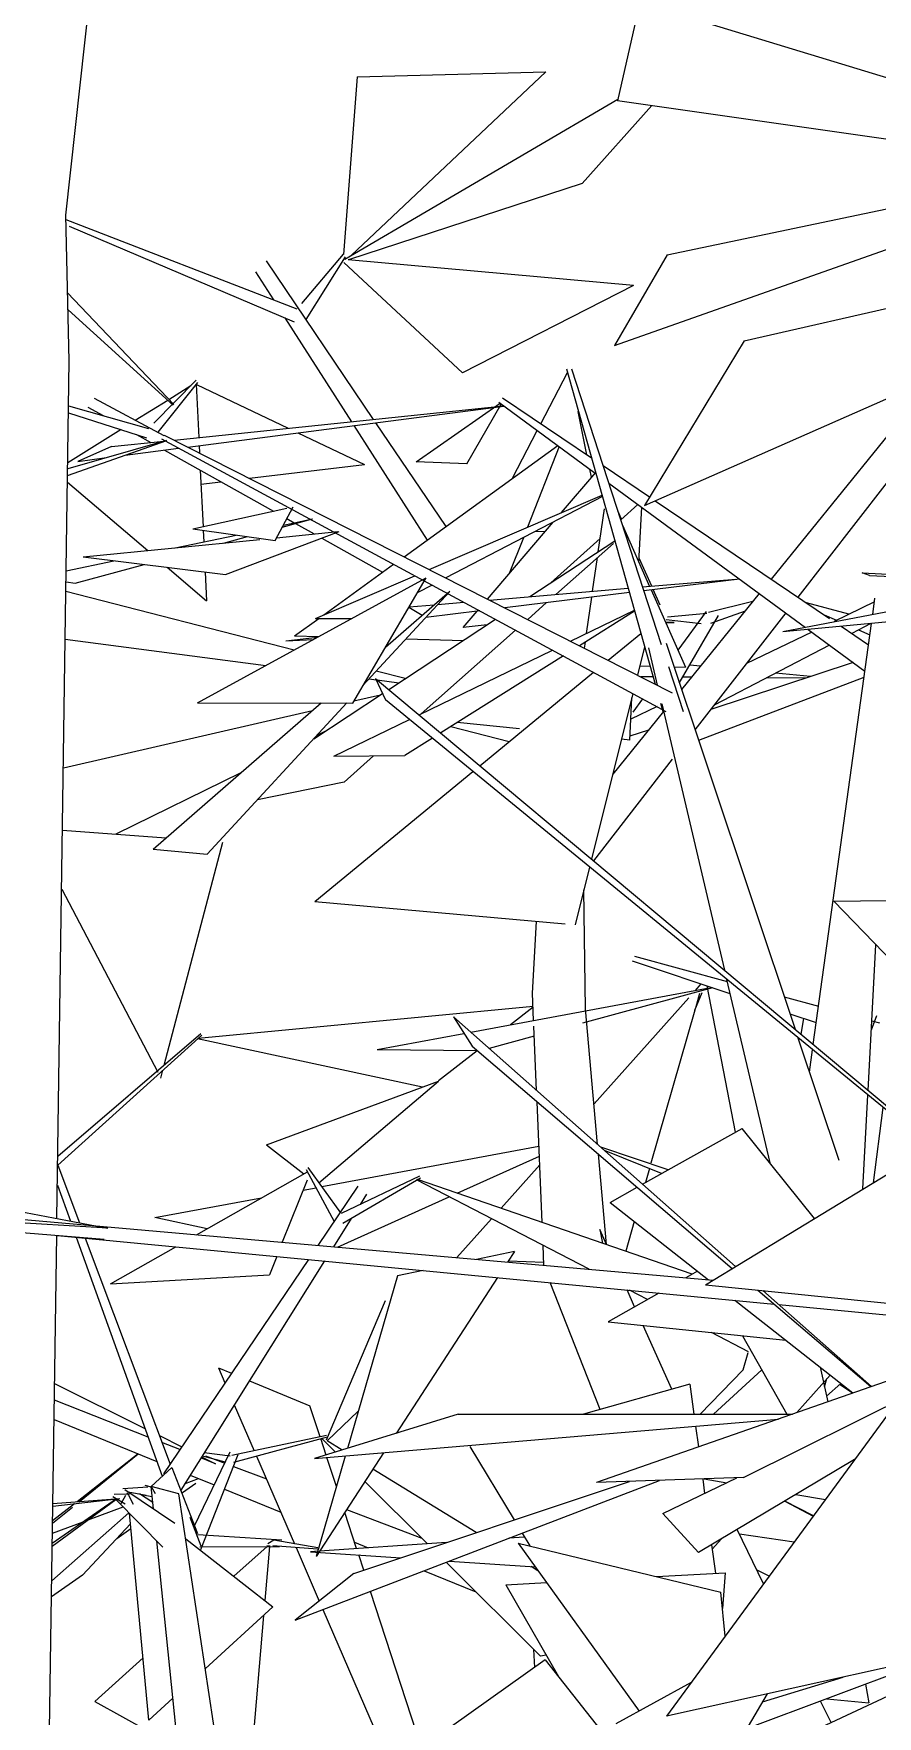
# Model space of a CAD drawing. Header units: millimetres. Extents: x 78096 to 288885, y -20632 to 149556.
# Drawn here: x 250809.6 to 250983.4, y 95134.9 to 95481.7 of the extents above; entities that cross this region are included whole.
import ezdxf

# ---------------------------------------------------------------- set-up
doc = ezdxf.new("R2010")
doc.units = ezdxf.units.MM
doc.layers.add('G-IMPT', color=8, linetype='Continuous', lineweight=9)
doc.layers.add('L-PLNT', color=71, linetype='Continuous', lineweight=9)

# ---------------------------------------------------------------- blocks, each defined once
blk = doc.blocks.new('ZZ-V - Tree Broadleaf 1 - 3dtree rotund SIMPLU-4826059-TOMH A-A')
at = {"layer": 'G-IMPT'}
for p, q in [((25237.97, 95488.13), (25233.41, 95467.91)), ((25237.97, 95488.13), (25365.17, 95449.37)), ((25364.47, 95449.1), (25233.41, 95467.91)), ((25232.78, 95417.47), (25333.39, 95453.01)), ((25243.62, 95436.12), (25329.36, 95454.14)), ((25238.91, 95384.48), (25375.16, 95444.53)), ((25259.44, 95418.41), (25374.68, 95444.73)), ((25243.62, 95436.12), (25232.78, 95417.47)), ((25259.44, 95418.41), (25238.91, 95384.48)), ((25183.53, 95348.84), (25298.59, 95252.56)), ((25183.53, 95348.84), (25185.56, 95344.46)), ((25298.04, 95252.23), (25185.56, 95344.46)), ((25277.93, 95302.94), (25310.3, 95303.37)), ((25277.93, 95302.94), (25350.76, 95227.47)), ((25199.62, 95279.07), (25203.41, 95273.03)), ((25199.62, 95279.07), (25257.7, 95227.67)), ((25203.41, 95273.03), (25257.03, 95227.26)), ((25238.55, 95244.62), (25259.09, 95256.11)), ((25251.49, 95223.89), (25306.29, 95257.25)), ((25273.93, 95237.55), (25259.09, 95256.11)), ((25093.87, 95242.09), (25125.82, 95236.01)), ((25231.84, 95240.86), (25237.43, 95243.99)), ((25049.54, 95239.74), (25127.63, 95233.26)), ((25128.4, 95235.52), (25049.73, 95240.29)), ((25097.75, 95238.48), (25253.05, 95224.84)), ((25231.84, 95240.86), (25252.15, 95224.92)), ((25125.92, 95235.99), (25128.4, 95235.52)), ((25118.04, 95234.05), (25265.65, 95219.9)), ((25251.49, 95223.89), (25336.14, 95215.34)), ((25257.54, 95220.68), (25281.86, 95201.59)), ((25262.26, 95222.8), (25285.58, 95202.89)), ((25263.33, 95222.69), (25285.67, 95202.92)), ((25266.58, 95219.82), (25319.45, 95214.75)), ((25323.78, 95216.26), (25229.05, 95183.1)), ((25259.31, 95184.13), (25323.78, 95216.26)), ((25248.3, 95203.4), (25226.38, 95197.21)), ((25248.3, 95203.4), (25249.13, 95197.22)), ((25200.53, 95197.19), (25170.97, 95188.05)), ((25200.53, 95197.19), (25269.43, 95197.23)), ((25290.51, 95199.13), (25243.47, 95134.99)), ((25170.97, 95188.05), (25266.51, 95196.21)), ((25249.46, 95194.76), (25250.04, 95190.45)), ((25202.94, 95190.58), (25212.09, 95175.41)), ((25282.23, 95187.84), (25250.04, 95168.67)), ((25166.98, 95154.74), (25242.03, 95183.54)), ((25179.06, 95164.4), (25235.82, 95183.33)), ((25259.31, 95184.13), (25229.05, 95183.1)), ((25242.72, 95176.72), (25257.99, 95184.09)), ((25250.93, 95183.85), (25251.33, 95180.87)), ((25251.22, 95183.86), (25255.87, 95183.06)), ((25270.14, 95180.64), (25276.2, 95179.61)), ((25242.72, 95176.72), (25250.04, 95168.67)), ((25213.74, 95172.69), (25215.32, 95170.06)), ((25212.9, 95170.65), (25237.81, 95136)), ((25212.9, 95170.65), (25254.69, 95160.55)), ((25252.75, 95170.28), (25253.53, 95164.42)), ((25179.06, 95164.4), (25166.98, 95154.74)), ((25210.37, 95162.03), (25218.76, 95162.49)), ((25210.37, 95162.03), (25221.25, 95143.12)), ((25241.43, 95163.75), (25255.57, 95164.54)), ((25255.57, 95164.54), (25255.02, 95157.15)), ((25255.57, 95151.48), (25254.69, 95160.55)), ((25307.58, 95149.15), (25243.47, 95134.99)), ((25264.63, 95127.67), (25308.52, 95148.28)), ((25218.5, 95146.6), (25178.48, 95118.12)), ((25218.5, 95146.6), (25237.28, 95122.79)), ((25300.47, 95147.58), (25259.94, 95132.35)), ((25248.55, 95141.91), (25233.06, 95133.38)), ((25263.24, 95137.91), (25279.84, 95143.02)), ((25264.22, 95139.57), (25244.1, 95105.65))]:
    blk.add_line(p, q, dxfattribs=at)
blk = doc.blocks.new('ZZ-V - Tree Broadleaf 2 - 3dtree rotund SIMPLU-4826084-TOMH A-A')
at = {"layer": 'G-IMPT'}
for p, q in [((25217.6, 95401.34), (25223.1, 95411.92)), ((25222.89, 95412.65), (25241.13, 95347.68)), ((25223.91, 95412.68), (25242.39, 95355.84)), ((25142.02, 95397.97), (25209.95, 95405)), ((25144.88, 95396.52), (25209.99, 95404.97)), ((25191.92, 95393.49), (25209.19, 95405.56)), ((25202.33, 95393.05), (25209.44, 95405.38)), ((25208.93, 95405.75), (25228.77, 95391.17)), ((25209.66, 95406.7), (25228.05, 95394.29)), ((25227.09, 95394.94), (25225.28, 95403.85)), ((25120.1, 95390.66), (25140.52, 95397.87)), ((25140.46, 95397.91), (25120.12, 95392.04)), ((25129.12, 95396.64), (25139.95, 95397.76)), ((25139.43, 95398.19), (25243.36, 95342.06)), ((25140.01, 95398.99), (25244.66, 95345.89)), ((25211.76, 95390.1), (25216.86, 95399.92)), ((25129.12, 95396.64), (25122.23, 95393.58)), ((25122.23, 95393.58), (25128.14, 95394.35)), ((25131.96, 95394.85), (25142.97, 95396.28)), ((25189.41, 95373.92), (25221.06, 95396.84)), ((25221.37, 95396.61), (25214.84, 95380.01)), ((25202.33, 95393.05), (25191.92, 95393.49)), ((25221.81, 95383.02), (25228.89, 95391.3)), ((25228.03, 95390.3), (25227.69, 95391.96)), ((25230.41, 95392.7), (25239.98, 95386.24)), ((25231.57, 95389.11), (25272.1, 95359.34)), ((25145.92, 95379.64), (25165.28, 95383.95)), ((25162.87, 95377.29), (25166.56, 95384.23)), ((25194.59, 95371.3), (25230.2, 95386.63)), ((25230.28, 95386.33), (25198.03, 95369.55)), ((25229.41, 95374.96), (25230.67, 95383.78)), ((25234.04, 95381.52), (25237.57, 95384.71)), ((25237.77, 95372.82), (25238.36, 95384.13)), ((25241.13, 95385.46), (25277.06, 95361.2)), ((25164.33, 95380.02), (25170.57, 95381.71)), ((25164.55, 95380.45), (25170.57, 95381.71)), ((25206.59, 95365.2), (25220.13, 95381.05)), ((25234.2, 95381.67), (25233.44, 95383.38)), ((25234.41, 95380.4), (25240, 95367.81)), ((25123.32, 95373.88), (25159.67, 95377.49)), ((25142.28, 95375.76), (25154.83, 95378.4)), ((25145.92, 95379.64), (25162.87, 95377.29)), ((25152.21, 95376.75), (25157.14, 95378.08)), ((25152.61, 95370.26), (25176.06, 95379.12)), ((25163.16, 95377.84), (25175.78, 95379.09)), ((25213.98, 95377.85), (25211.07, 95370.44)), ((25215.35, 95365.7), (25232.84, 95377.21)), ((25218.49, 95379.13), (25216.33, 95379.07)), ((25219.62, 95368.51), (25229.8, 95377.7)), ((25123.32, 95373.88), (25152.61, 95370.26)), ((25220.7, 95366.16), (25232.52, 95376.64)), ((25228.26, 95366.81), (25229.24, 95373.73)), ((25240.42, 95367.85), (25237.82, 95373.64)), ((25119.82, 95371.03), (25129.63, 95373.1)), ((25121.65, 95368.48), (25135.87, 95372.33)), ((25171.16, 95361.2), (25191.61, 95370.01)), ((25172.85, 95361.93), (25187.25, 95372.36)), ((25119.78, 95368.73), (25121.65, 95368.48)), ((25146.87, 95343.82), (25193.8, 95369.49)), ((25178.84, 95343.77), (25193.95, 95369.58)), ((25180.95, 95347.38), (25198.87, 95366.79)), ((25185.59, 95355.29), (25198.83, 95366.81)), ((25195.19, 95368.07), (25192.13, 95366.48)), ((25207.02, 95364.99), (25235.58, 95367.43)), ((25235.83, 95366.54), (25210.15, 95363.4)), ((25238.54, 95367.69), (25257.77, 95369.33)), ((25258.52, 95369.32), (25238.79, 95366.91)), ((25240.32, 95367.09), (25247.4, 95351.17)), ((25242.18, 95363.94), (25240.74, 95367.14)), ((25190.42, 95363.55), (25193.12, 95361.85)), ((25190.43, 95363.57), (25195.62, 95364.02)), ((25196.38, 95364.08), (25201.73, 95364.54)), ((25214.88, 95361), (25218.77, 95364.46)), ((25223.72, 95356.51), (25236.86, 95362.9)), ((25227.02, 95358.12), (25228.09, 95365.6)), ((25285.94, 95361.99), (25286.41, 95365.4)), ((25166.87, 95357.6), (25171.84, 95361.2)), ((25171.16, 95361.2), (25178.61, 95361.19)), ((25186.25, 95346.56), (25208.24, 95361.03)), ((25205, 95362.77), (25193.92, 95361.42)), ((25201.57, 95359.32), (25204.46, 95362.71)), ((25206.5, 95359.88), (25201.57, 95359.32)), ((25236.91, 95362.71), (25225.56, 95355.58)), ((25273.69, 95273.39), (25285.69, 95360.17)), ((25279.47, 95359.58), (25285.08, 95355.79)), ((25166.87, 95357.6), (25171.82, 95357.47)), ((25189.83, 95356.99), (25201.63, 95356.68)), ((25192.9, 95341.53), (25212.38, 95358.79)), ((25226.59, 95355.06), (25226.77, 95356.34)), ((25231.47, 95352.58), (25238.2, 95358.12)), ((25243.37, 95356.09), (25269.94, 95276.53)), ((25272.64, 95358.94), (25284.33, 95350.35)), ((25192.5, 95341.34), (25219.97, 95354.69)), ((25222.22, 95353.48), (25196.97, 95337.6)), ((25238.97, 95355.36), (25237.51, 95349.52)), ((25239.75, 95355.17), (25241.56, 95347.46)), ((25205.04, 95330.84), (25228.46, 95350.11)), ((25237.99, 95351.45), (25240.09, 95351.39)), ((25243.87, 95351.29), (25246.89, 95342.03)), ((25244.99, 95351.24), (25247.4, 95351.17)), ((25170.83, 95336.42), (25184.98, 95345.72)), ((25236.56, 95345.73), (25228.03, 95311.6)), ((25137.72, 95313.68), (25172.34, 95343.78)), ((25146.87, 95343.82), (25178.84, 95343.77)), ((25148.82, 95312.59), (25177.62, 95343.78)), ((25235.89, 95336.15), (25236.33, 95344.81)), ((25242.24, 95343.71), (25242.72, 95342)), ((25242.48, 95343.58), (25255.42, 95288.69)), ((25174.95, 95332.81), (25190.53, 95340.38)), ((25213.19, 95338.44), (25200.37, 95339.74)), ((25195.25, 95336.52), (25189.55, 95332.93)), ((25235.89, 95336.15), (25234.21, 95336.32)), ((25174.95, 95332.81), (25189.55, 95332.93)), ((25177.04, 95327.48), (25183.14, 95332.88)), ((25171.03, 95302.86), (25203.61, 95329.66)), ((25177.04, 95327.48), (25159.2, 95323.83)), ((25119.05, 95317.54), (25140.36, 95315.98)), ((25140.02, 95269.14), (25152.09, 95315.12)), ((25137.72, 95313.68), (25148.82, 95312.59)), ((25227.62, 95309.97), (25224.65, 95298.07)), ((25118.88, 95305.38), (25138.66, 95267.68)), ((25171.03, 95302.86), (25222.61, 95298.25)), ((25285, 95263.93), (25286.59, 95293.97)), ((25236.37, 95290.67), (25256.55, 95283.89)), ((25236.87, 95291.57), (25255.96, 95286.39)), ((25255.86, 95286.81), (25264.77, 95249)), ((25203.14, 95275.95), (25252.23, 95285.06)), ((25252.97, 95285.09), (25226.16, 95277.82)), ((25228.55, 95261.14), (25248.08, 95283.04)), ((25249.28, 95280.5), (25250.79, 95284.12)), ((25249.41, 95284.53), (25250.61, 95285.88)), ((25250.3, 95283.89), (25249.44, 95280.89)), ((25251.8, 95285.49), (25257.63, 95255.3)), ((25267.72, 95283.2), (25274.78, 95281.28)), ((25215.98, 95281.26), (25146.97, 95274.63)), ((25215.99, 95281.09), (25211.36, 95277.48)), ((25249.31, 95280.44), (25240.27, 95248.91)), ((25268.87, 95279.75), (25274.32, 95277.92)), ((25271.18, 95275.5), (25271.79, 95278.77)), ((25286.73, 95279.34), (25285.65, 95276.34)), ((25285.76, 95278.3), (25287.34, 95277.87)), ((25147.77, 95275.35), (25118.06, 95248.56)), ((25147.56, 95275.6), (25118.09, 95250.35)), ((25193.24, 95264.63), (25146.84, 95274.57)), ((25183.9, 95272.39), (25201.74, 95275.69)), ((25216.24, 95275.13), (25206.93, 95272.6)), ((25270.53, 95274.78), (25278.96, 95249.53)), ((25183.9, 95272.39), (25204.39, 95272.19)), ((25204.48, 95272.11), (25196.5, 95265.9)), ((25272.9, 95267.68), (25273.54, 95272.31)), ((25139.31, 95266.44), (25139.75, 95268.12)), ((25161.08, 95252.72), (25196.5, 95265.85)), ((25171.88, 95244.9), (25196.5, 95265.85)), ((25283.92, 95243.63), (25284.95, 95262.96)), ((25288.02, 95260.44), (25286.04, 95244.92)), ((25161.08, 95252.72), (25168.76, 95246.76)), ((25118.06, 95248.5), (25122.52, 95236.64)), ((25209.39, 95239.65), (25217.35, 95248.58)), ((25146.68, 95234.18), (25169.5, 95247.18)), ((25169.42, 95245.47), (25164.32, 95232.63)), ((25169.27, 95247.61), (25175, 95236.95)), ((25169.6, 95248.05), (25176.34, 95238.73)), ((25192.59, 95246.29), (25176.46, 95238.58)), ((25192.83, 95245.86), (25176.77, 95236.49)), ((25227.53, 95227.08), (25191.99, 95245.48)), ((25248.74, 95226.07), (25192.21, 95245.58)), ((25239.96, 95247.83), (25239.13, 95244.94)), ((25118, 95244.4), (25120.67, 95236.99)), ((25179.91, 95244.22), (25171.65, 95231.99)), ((25181.69, 95242.56), (25180.35, 95240.44)), ((25178.52, 95237.52), (25174.87, 95231.7)), ((25200.31, 95229.47), (25207.45, 95237.48)), ((25236.84, 95236.94), (25235.07, 95230.79)), ((25121.85, 95233.69), (25139.58, 95184.41)), ((25123.69, 95233.51), (25141.21, 95186.91)), ((25128.97, 95224.09), (25142.37, 95231.72)), ((25169.7, 95229.1), (25139.86, 95184.92)), ((25173.04, 95228.78), (25143.4, 95181.57)), ((25163.17, 95229.73), (25161.67, 95225.96)), ((25212.18, 95230.76), (25204.31, 95229.12)), ((25212.18, 95230.76), (25210.75, 95228.55)), ((25210.9, 95228.79), (25218.19, 95228.57)), ((25128.97, 95224.09), (25161.67, 95225.96)), ((25188.08, 95225.74), (25177.75, 95190.14)), ((25208.67, 95225.37), (25187.78, 95193.25)), ((25193.33, 95226.84), (25188.08, 95225.74)), ((25239.56, 95220.85), (25235.87, 95222.76)), ((25185.54, 95220.54), (25173.34, 95191.83)), ((25260.36, 95210.08), (25252.75, 95214.02)), ((25259.12, 95213.36), (25268.29, 95197.23)), ((25259.23, 95206.34), (25260.31, 95209.9)), ((25275.11, 95206.88), (25276.67, 95199.77)), ((25117.42, 95203.55), (25136.03, 95194.27)), ((25250.39, 95197.22), (25259.23, 95206.34)), ((25263.11, 95206.34), (25253.17, 95197.22)), ((25277.16, 95205.28), (25270.29, 95197.54)), ((25276, 95202.83), (25276.51, 95204.55)), ((25136.67, 95192.48), (25117.37, 95200.07)), ((25179.98, 95197.85), (25173.57, 95191.69)), ((25139, 95192.79), (25143.62, 95190.48)), ((25143.23, 95189.9), (25139.54, 95191.35)), ((25146.23, 95174.23), (25153.62, 95189.44)), ((25173.44, 95192.82), (25153.93, 95188.69)), ((25173.6, 95192.49), (25154.27, 95187.28)), ((25175.29, 95189.38), (25172.41, 95192.25)), ((25176.64, 95189.8), (25173.56, 95191.7)), ((25141.55, 95186.25), (25137.31, 95182.29)), ((25141.55, 95186.25), (25146.86, 95172.59)), ((25147.54, 95169.32), (25155.22, 95188.9)), ((25150.57, 95187.01), (25147.56, 95188.2)), ((25147.71, 95188.44), (25150.57, 95187.01)), ((25147.85, 95188.66), (25152.63, 95187.39)), ((25148.25, 95189.3), (25153.59, 95188.66)), ((25185.19, 95189.27), (25171.28, 95167.88)), ((25177.3, 95188.59), (25171.28, 95167.88)), ((25136.01, 95182.59), (25137.32, 95182.21)), ((25194.25, 95170.49), (25181.35, 95183.35)), ((25204.25, 95172.8), (25183, 95185.89)), ((25116.93, 95170), (25130.06, 95179.61)), ((25116.94, 95170.63), (25130.16, 95179.8)), ((25117.05, 95178.26), (25130.88, 95179.82)), ((25117.06, 95178.8), (25130.86, 95179.83)), ((25129.44, 95180.23), (25131.94, 95178.73)), ((25129.66, 95180.74), (25132.85, 95180.82)), ((25130.06, 95179.62), (25139.72, 95169.83)), ((25132.01, 95180.46), (25131.07, 95178.72)), ((25131.47, 95181.86), (25136.66, 95182.21)), ((25131.9, 95181.67), (25142.22, 95174.74)), ((25132.3, 95181), (25132.41, 95180.87)), ((25132.41, 95180.87), (25132.63, 95180.49)), ((25132.55, 95181.23), (25136.27, 95180.53)), ((25132.63, 95180.49), (25133.64, 95178.67)), ((25134.89, 95180.84), (25137.65, 95179.08)), ((25137.54, 95180.15), (25135.6, 95180.54)), ((25137.79, 95177.72), (25137.31, 95182.29)), ((25143.04, 95180.82), (25137.31, 95182.29)), ((25137.31, 95182.29), (25138.17, 95180.84)), ((25151.04, 95127.6), (25143.04, 95180.82)), ((25116.83, 95162.85), (25132.74, 95176.9)), ((25136.86, 95134.15), (25132.85, 95176.79)), ((25145.31, 95176), (25147.53, 95170.08)), ((25123.14, 95164.01), (25133.06, 95174.62)), ((25164.26, 95171.24), (25146.91, 95172.37)), ((25142.84, 95128.69), (25138.47, 95171.1)), ((25144.44, 95171.5), (25162.41, 95157.51)), ((25147.33, 95169.88), (25163.77, 95169.95)), ((25154.34, 95163.8), (25161.18, 95169.95)), ((25161.68, 95169.95), (25160.73, 95158.82)), ((25161.17, 95170.18), (25161.83, 95170.07)), ((25162.57, 95171.23), (25161.33, 95170.46)), ((25171.57, 95169.41), (25162.37, 95170.07)), ((25171.62, 95169.69), (25162.57, 95171.23)), ((25171.81, 95168.97), (25170.12, 95168.86)), ((25170.12, 95168.86), (25188.73, 95167.62)), ((25198.13, 95170.76), (25172, 95168.99)), ((25214.24, 95171.85), (25210.99, 95171.63)), ((25252.87, 95169.39), (25254.79, 95171.5)), ((25217.5, 95147.34), (25198.09, 95166.68)), ((25198.8, 95166.95), (25216.4, 95165.78)), ((25216.99, 95164.96), (25215.57, 95165.84)), ((25123.14, 95164.01), (25116.79, 95159.58)), ((25148.46, 95144.76), (25162.41, 95157.51)), ((25160.46, 95155.73), (25157.43, 95120.41)), ((25125.7, 95138.03), (25135.66, 95146.99)), ((25218.7, 95147.54), (25217.5, 95147.34)), ((25125.7, 95138.03), (25142.84, 95128.52)), ((25136.86, 95134.15), (25141.81, 95138.67))]:
    blk.add_line(p, q, dxfattribs=at)
blk = doc.blocks.new('ZZ-V - Tree Broadleaf 2 - 3dtree rotund SIMPLU-4826109-TOMH A-A')
at = {"layer": 'G-IMPT'}
for p, q in [((25119.73, 95444.34), (25127.9, 95518.6)), ((25178.54, 95435.97), (25218.61, 95473.85)), ((25179.78, 95472.85), (25218.61, 95473.85)), ((25179.78, 95472.85), (25176.91, 95436.24)), ((25233.46, 95468.16), (25177.2, 95435.19)), ((25240.48, 95466.9), (25226.11, 95450.86)), ((25226.11, 95450.86), (25177.95, 95435.12)), ((25120.44, 95414.31), (25119.73, 95444.34)), ((25119.75, 95443.4), (25167.32, 95424.98)), ((25120.39, 95442.03), (25166.8, 95422.31)), ((25176.86, 95436.31), (25168.27, 95426.1)), ((25177.27, 95435.72), (25169.16, 95422.82)), ((25158.81, 95432.65), (25162.52, 95426.84)), ((25161, 95434.91), (25183.07, 95402.22)), ((25201.44, 95411.85), (25177.03, 95434.54)), ((25236.64, 95429.79), (25177.91, 95435.12)), ((25236.64, 95429.79), (25201.44, 95411.85)), ((25142, 95405.27), (25120.11, 95428.3)), ((25120.19, 95424.78), (25141.88, 95405.16)), ((25164.88, 95423.15), (25178.56, 95401.75)), ((25309.13, 95415.43), (25270.55, 95365.6)), ((25117.9, 95237.52), (25120.44, 95414.31)), ((25146.59, 95410.3), (25137.86, 95401.45)), ((25146.85, 95409.85), (25138.66, 95399.56)), ((25140.96, 95406.36), (25145.5, 95409.19)), ((25146.58, 95409.51), (25147.11, 95398.5)), ((25146.64, 95409.41), (25165.56, 95400.41)), ((25298.66, 95410.81), (25265.02, 95369.33)), ((25120.3, 95405.01), (25136.76, 95400.34)), ((25124.26, 95404.75), (25127.4, 95403)), ((25125.56, 95406.6), (25139.93, 95398.88)), ((25134.05, 95402.04), (25140.72, 95406.21)), ((25120.28, 95403.61), (25136.35, 95398.46)), ((25179.07, 95400.96), (25194.16, 95377.36)), ((25183.53, 95401.54), (25197.99, 95380.13)), ((25120.14, 95393.34), (25131.12, 95400.2)), ((25134.32, 95399.12), (25137.24, 95397.48)), ((25167.54, 95399.46), (25181.28, 95392.92)), ((25140.06, 95395.9), (25162.49, 95383.33)), ((25147.19, 95396.82), (25147.26, 95395.31)), ((25147.44, 95391.76), (25148, 95380.1)), ((25157.58, 95390.08), (25181.28, 95392.92)), ((25120.08, 95389.32), (25136.6, 95375.2)), ((25147.58, 95388.88), (25151.7, 95389.37)), ((25165.26, 95381.77), (25166.78, 95380.92)), ((25167.06, 95380.76), (25170.91, 95378.61)), ((25148.04, 95379.35), (25148.15, 95377)), ((25172.44, 95377.75), (25184.98, 95370.72)), ((25344.5, 95373.23), (25267.46, 95358.45)), ((25140.64, 95371.74), (25148.74, 95364.81)), ((25148.45, 95370.77), (25148.74, 95364.81)), ((25285.31, 95370.05), (25283.78, 95370.59)), ((25283.78, 95370.59), (25321.29, 95368.77)), ((25285.31, 95370.05), (25320.05, 95368.54)), ((25166.74, 95354.69), (25119.76, 95366.73)), ((25262.58, 95366.33), (25246.55, 95346.56)), ((25261.27, 95364.71), (25252.12, 95362.42)), ((25281.04, 95362.06), (25272.28, 95364.44)), ((25286.3, 95364.6), (25277.98, 95360.59)), ((25245.07, 95360.37), (25243.32, 95360.36)), ((25243.35, 95360.29), (25245.07, 95360.37)), ((25243.41, 95361), (25250.64, 95360.14)), ((25243.67, 95361.53), (25251.79, 95362.3)), ((25245.86, 95354.64), (25251.68, 95362.63)), ((25246.1, 95347.89), (25254.2, 95361.78)), ((25268.02, 95362.34), (25249.34, 95338.22)), ((25259.65, 95362.71), (25252.56, 95360.14)), ((25299.52, 95361.47), (25267.46, 95358.45)), ((25275.97, 95361.94), (25278.49, 95360.83)), ((25285.54, 95360.15), (25281.64, 95358.12)), ((25119.61, 95356.9), (25160.94, 95351.52)), ((25165.06, 95356.62), (25171.56, 95357.33)), ((25165.06, 95356.62), (25170.74, 95356.88)), ((25273.4, 95358.38), (25259.93, 95351.89)), ((25283.02, 95358.84), (25285.36, 95357.81)), ((25277.03, 95355.72), (25253.32, 95343.36)), ((25189.67, 95348.81), (25183.69, 95350.35)), ((25240.72, 95349.15), (25238.21, 95349.16)), ((25248.6, 95349.09), (25246.81, 95349.1)), ((25250.47, 95351.39), (25248.27, 95351.6)), ((25284.14, 95349.02), (25250.06, 95336.05)), ((25281.92, 95352.12), (25252.6, 95342.43)), ((25272.25, 95348.92), (25264.1, 95348.98)), ((25273.15, 95349.22), (25265.89, 95349.91)), ((25179.08, 95344.19), (25184.57, 95345.45)), ((25182.22, 95348.75), (25183.66, 95348.57)), ((25183.9, 95348.53), (25188.36, 95347.95)), ((25119.23, 95330.39), (25170.55, 95342.22)), ((25242.85, 95342), (25232.41, 95329.12)), ((25241.54, 95343.04), (25236.11, 95340.42)), ((25236.6, 95341.91), (25238.58, 95344.64)), ((25211.06, 95335.8), (25199.01, 95338.88)), ((25173.08, 95337.9), (25171.46, 95337.1)), ((25239.76, 95338.19), (25235.93, 95336.92)), ((25244.66, 95332.18), (25228.45, 95311.25)), ((25155.79, 95329.39), (25130.06, 95316.73)), ((25226.81, 95280.74), (25226.44, 95305.25)), ((25215.86, 95283.99), (25216.7, 95298.78)), ((25216.1, 95278.36), (25215.86, 95283.99)), ((25229.29, 95252.81), (25226.81, 95280.74)), ((25216.71, 95263.95), (25216.15, 95277.15)), ((25217.85, 95236.73), (25216.81, 95261.6)), ((25172.45, 95244.11), (25217.19, 95252.42)), ((25243.84, 95247.58), (25229.96, 95252.22)), ((25200.38, 95242.76), (25217.28, 95250.39)), ((25231.13, 95232.15), (25229.47, 95250.78)), ((25242.47, 95246.81), (25230.69, 95251.58)), ((25138.09, 95237.73), (25160.07, 95241.81)), ((25168.6, 95243.39), (25171.27, 95243.89)), ((25175.72, 95231.63), (25198.7, 95242.01)), ((25148.87, 95235.43), (25138.09, 95237.73)), ((25231.12, 95232.15), (25229.72, 95235.25)), ((25229.72, 95235.25), (25230.3, 95232.44)), ((25114.85, 95024.23), (25117.85, 95234.07)), ((25218.22, 95227.9), (25218.05, 95231.99)), ((25229.83, 95198.18), (25219.49, 95224.33)), ((25249.87, 95226.71), (25247.44, 95225.33)), ((25241.9, 95222.18), (25231.42, 95216.23)), ((25236.91, 95219.35), (25235.35, 95222.81)), ((25231.42, 95216.23), (25268.04, 95212.44)), ((25244.59, 95202.36), (25238.66, 95215.48)), ((25151.16, 95206.75), (25152.5, 95203.64)), ((25151.16, 95206.75), (25153.85, 95205.64)), ((25157.55, 95204.11), (25170.03, 95198.96)), ((25279.35, 95203.55), (25276.42, 95200.9)), ((25281.79, 95201.56), (25279.14, 95203.36)), ((25154.44, 95199.16), (25158.55, 95189.67)), ((25172.13, 95192.54), (25170.03, 95198.96)), ((25117.31, 95196.11), (25138.48, 95187.45)), ((25173.35, 95188.78), (25172.24, 95192.19)), ((25134.63, 95189.03), (25122.05, 95179.17)), ((25122.53, 95179.2), (25134.64, 95189.02)), ((25148.48, 95188.65), (25152.49, 95187.12)), ((25154.26, 95186.45), (25161.06, 95183.86)), ((25159.02, 95188.56), (25166.83, 95170.5)), ((25175.47, 95182.29), (25173.52, 95188.27)), ((25143.75, 95181.06), (25146.54, 95183.02)), ((25144.21, 95182.87), (25147.07, 95183.94)), ((25145.33, 95184.65), (25150.31, 95182.62)), ((25152.42, 95181.75), (25164.02, 95177.01)), ((25267.83, 95179.26), (25273.71, 95176.22)), ((25273.74, 95176.26), (25267.86, 95179.28)), ((25117, 95174.72), (25121.08, 95178.03)), ((25121.53, 95178.76), (25117.01, 95175.22)), ((25124.36, 95175.44), (25131.54, 95178.13)), ((25179.64, 95169.5), (25177.2, 95176.98)), ((25177.58, 95177.56), (25193.1, 95171.64)), ((25116.97, 95172.67), (25123.3, 95175.04)), ((25130.23, 95171.6), (25133.15, 95173.64)), ((25263.46, 95162.24), (25258.02, 95173.43)), ((25269.76, 95170.84), (25258.48, 95172.49)), ((25167.17, 95169.73), (25171.93, 95158.7)), ((25179.22, 95170.8), (25181.99, 95169.66)), ((25181.09, 95165.07), (25180.07, 95168.2)), ((25264.63, 95163.84), (25262.04, 95165.16)), ((25193.55, 95164.94), (25204.21, 95160.58)), ((25193.03, 95128.47), (25182.51, 95160.7)), ((25172.7, 95156.94), (25186.89, 95124.11)), ((25216.1, 95148.74), (25216.27, 95145.01)), ((25284.43, 95141.55), (25285.14, 95137.74)), ((25277.36, 95133.65), (25275.2, 95138.08)), ((25276.47, 95138.56), (25285.14, 95137.74))]:
    blk.add_line(p, q, dxfattribs=at)

msp = doc.modelspace()

# ---------------------------------------------------------------- block references
at = {"layer": 'L-PLNT'}
for name in ['ZZ-V - Tree Broadleaf 1 - 3dtree rotund SIMPLU-4826059-TOMH A-A', 'ZZ-V - Tree Broadleaf 2 - 3dtree rotund SIMPLU-4826109-TOMH A-A', 'ZZ-V - Tree Broadleaf 2 - 3dtree rotund SIMPLU-4826084-TOMH A-A']:
    msp.add_blockref(name, (225696.455, 0), dxfattribs=at)

doc.saveas('drawing.dxf')
